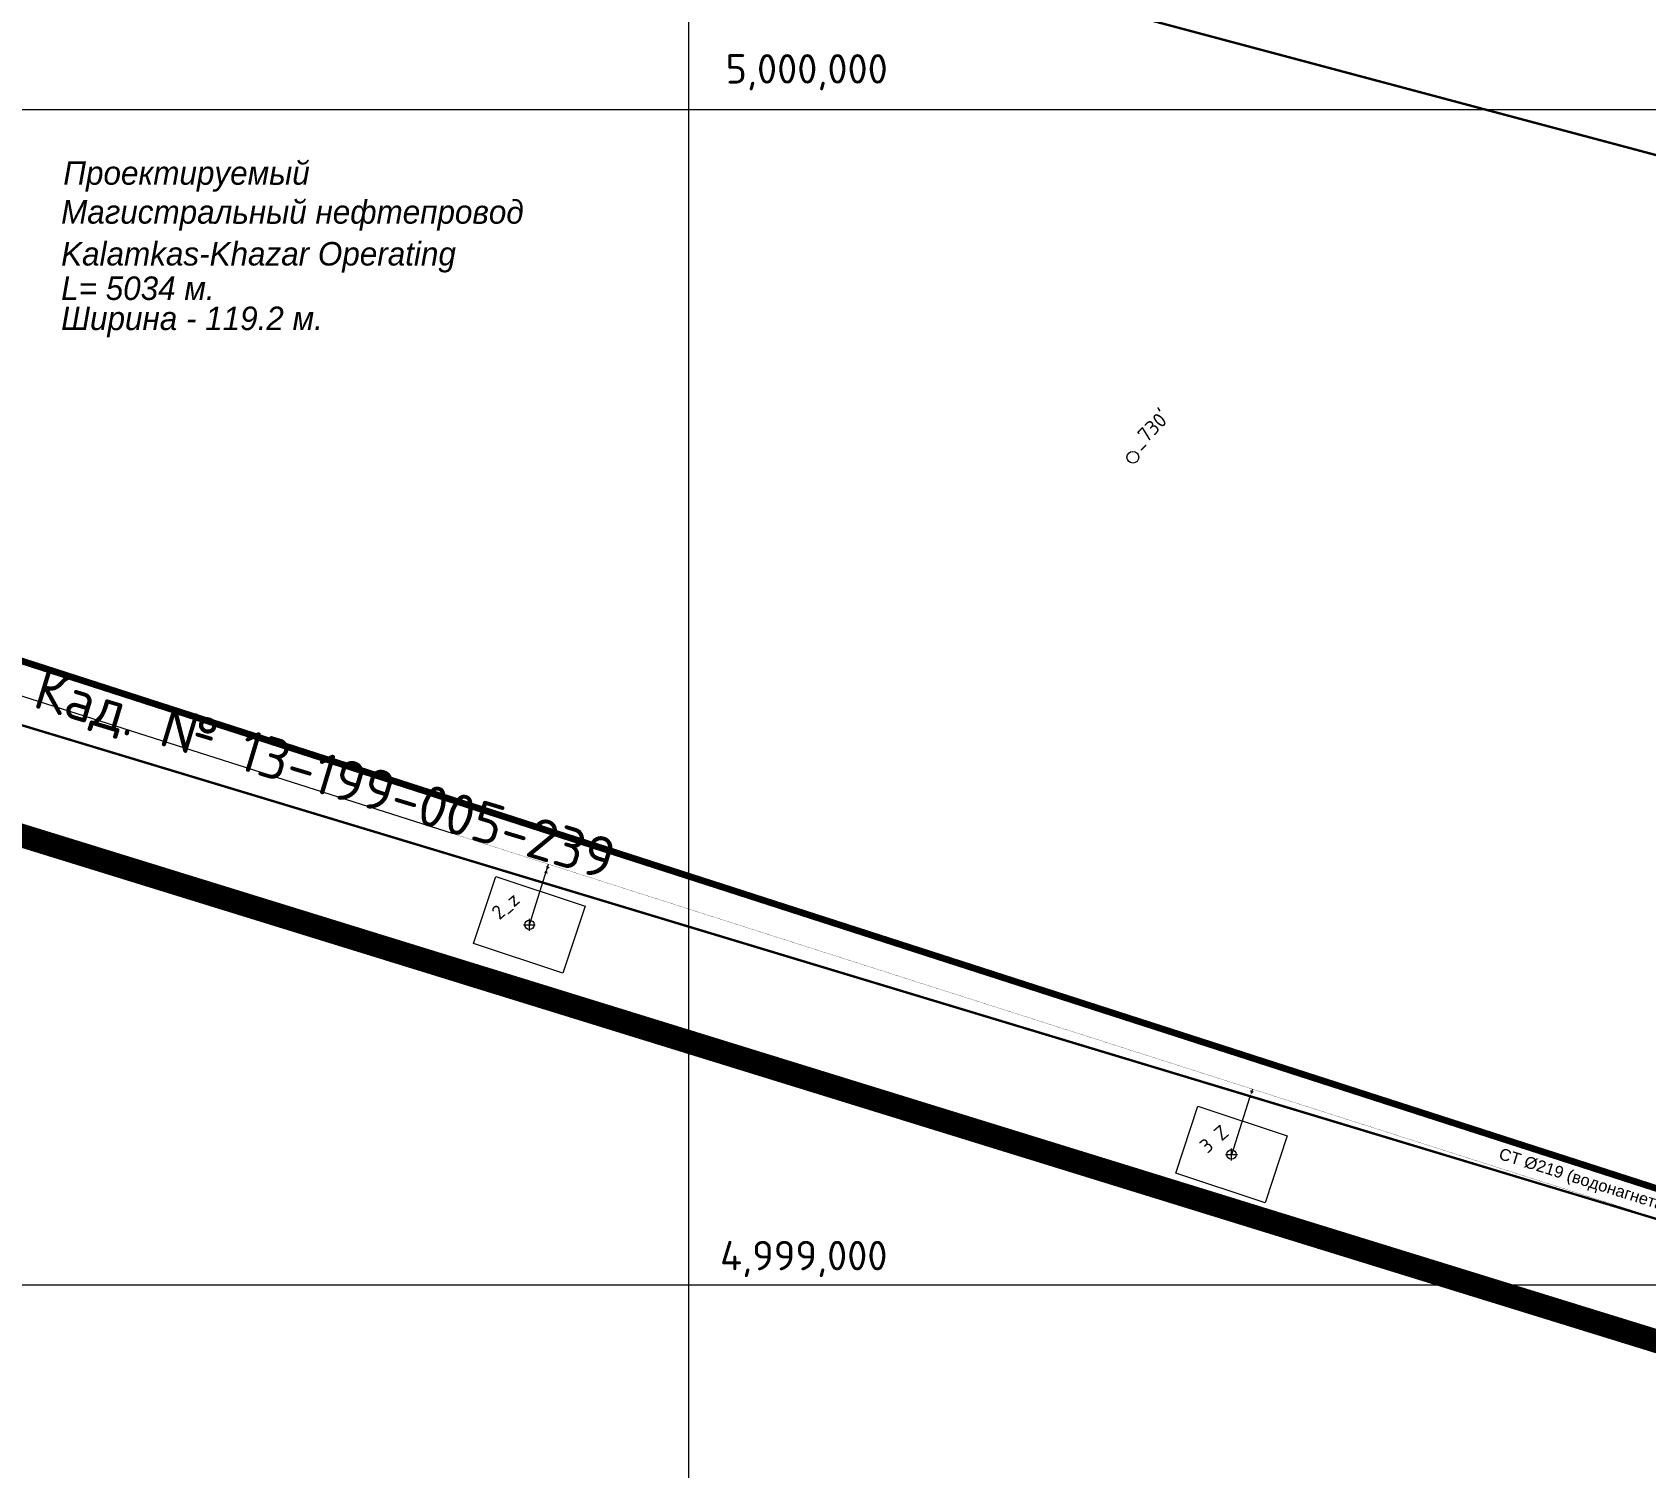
# Model space of a CAD drawing. Header units: millimetres. Extents: x 519 to 9564855, y -810 to 5021775.
# Drawn here: x 9522441 to 9523814, y 4998844 to 5000066 of the extents above; entities that cross this region are included whole.
import ezdxf
from ezdxf.enums import TextEntityAlignment as Align

# ---------------------------------------------------------------- set-up
doc = ezdxf.new("R2010")
doc.units = ezdxf.units.MM
doc.header["$LTSCALE"] = 2
doc.header["$MEASUREMENT"] = 0
doc.header["$PDMODE"] = 2
doc.header["$PDSIZE"] = 5
for name, pattern in [('DASHED', [0.75, 0.5, -0.25]), ('DASHED2', [9.525, 6.35, -3.175]), ('HIDDEN2', [4.7625, 3.175, -1.5875])]:
    doc.linetypes.add(name, pattern=pattern)
for name, color, linetype, lineweight in [('200 скв. на 2010 год', 61, 'Continuous', 0), ('Land lease as of 24.06.2004', 47, 'HIDDEN2', 70), ('Скважины на 2026', 222, 'Continuous', 50)]:
    doc.layers.add(name, color=color, linetype=linetype, lineweight=lineweight)
for name, color, linetype in [('Existing roads', 41, 'Continuous'), ('GRID_PULKOVO', 7, 'Continuous'), ('OLD WELLS(dr.bfr2000)', 24, 'Continuous'), ('stage 7.frame', 7, 'Continuous'), ('водавод', 5, 'Continuous'), ('МГ-земельный участок', 7, 'Continuous'), ('Скважины 2019г.', 241, 'Continuous'), ('Скважины на 2020 год', 140, 'Continuous'), ('Скважины на 2021 год', 7, 'Continuous')]:
    doc.layers.add(name, color=color, linetype=linetype)
doc.styles.add('Arial', font='arial.ttf', dxfattribs={"height": 30})
doc.styles.add('Elect', font='isocpeur.ttf')
doc.styles.add('Line_GUGK', font='')
doc.styles.get('Line_GUGK').set_extended_font_data('Bm431', italic=True)

msp = doc.modelspace()

# ---------------------------------------------------------------- linework, layer by layer
at = {"color": 3, "linetype": 'Continuous', "lineweight": 0}
msp.add_line((9522864.5, 4999306.4), (9522880.92141, 4999357.91281), dxfattribs=at)
at = {"color": 5, "linetype": 'Continuous', "lineweight": 0}
for p, q in [((9523479.50397, 4999165.0352), (9523480.08414, 4999166.98925)), ((9523462.2, 4999110.9), (9523477.65859, 4999159.38212))]:
    msp.add_line(p, q, dxfattribs=at)
at = {"layer": 'Existing roads', "color": 8, "lineweight": 0, "const_width": 5.7, "flags": 128}
msp.add_lwpolyline([(9522280.27743, 4999579.97846), (9524393.61902, 4998898.22819)], dxfattribs=at)
at = {"layer": 'GRID_PULKOVO', "lineweight": 0}
for p, q in [((9523000, 5011000), (9523000, 4992000)), ((9519000, 5000000), (9533000, 5000000)), ((9519000, 4999000), (9533000, 4999000))]:
    msp.add_line(p, q, dxfattribs=at)
at = {"layer": 'Land lease as of 24.06.2004', "color": 34, "linetype": 'DASHED', "lineweight": 0, "ltscale": 50, "const_width": 20}
msp.add_lwpolyline([(9519654.3, 5003739.6), (9532971.6, 5004566.6), (9534671.1, 5001241.4), (9547648.8, 4998330.8), (9546800.6, 4994774.1), (9538599.5, 4994719.2), (9534700.1, 4995931.6), (9534118, 4994384.9), (9531927.8, 4994990.9), (9532139.5, 4996381.2), (9522290.1, 4999426.3), (9519885.3, 4999727), (9519654.3, 5003739.6)], dxfattribs=at)
at = {"layer": 'OLD WELLS(dr.bfr2000)', "lineweight": 0}
msp.add_circle((9523378.065, 4999704.217), 5, dxfattribs=at)
at = {"layer": 'водавод', "color": 3, "ltscale": 50, "const_width": 0.2}
msp.add_lwpolyline([(9527542.3561, 4997868.86109), (9522799.8, 4999383.82629)], dxfattribs=at)
at = {"layer": 'водавод', "color": 3, "lineweight": 0, "elevation": 0.04983}
msp.add_lwpolyline([(9522880.33445, 4999356.00977, 3.2, 0, 0), (9522879.41685, 4999353.19352, 0, 3.2, 0), (9522878.49853, 4999350.3751, 3.2, 3.2, 0)], format="xyseb", dxfattribs=at)
at = {"layer": 'водавод', "color": 7, "lineweight": 0}
msp.add_lwpolyline([(9523479.49451, 4999165.01679, 3.2, 0, 0), (9523478.57691, 4999162.20054, 0, 3.2, 0), (9523477.65859, 4999159.38212, 3.2, 3.2, 0)], format="xyseb", dxfattribs=at)
at = {"layer": 'водавод', "color": 143, "lineweight": 0, "true_color": 0x7aafdf}
msp.add_polyline3d([(9522799.8, 4999383.82629, 0.05924), (9522270.32771, 4999552.49378, -0.69452)], dxfattribs=at)
at = {"layer": 'МГ-земельный участок', "color": 34, "linetype": 'DASHED2', "lineweight": 25, "ltscale": 5, "const_width": 2}
msp.add_lwpolyline([(9522271, 4999525), (9527884, 4997830), (9530104, 4997995), (9529358.40073, 4998522.43877), (9528467.29836, 4998113.15535), (9526935, 4999132), (9522496, 5000315), (9522167.80801, 4999999.48247)], close=True, dxfattribs=at)
at = {"layer": 'Скважины 2019г.', "color": 0, "linetype": 'ByBlock', "lineweight": 0}
msp.add_lwpolyline([(9522817.08202, 4999290.47759), (9522835.93745, 4999347.46299), (9522911.91798, 4999322.32241), (9522893.06255, 4999265.33701), (9522817.08202, 4999290.47759)], dxfattribs=at)
msp.add_circle((9522864.5, 4999306.4), 4, dxfattribs=at)
at = {"layer": 'Скважины на 2020 год', "color": 0, "lineweight": 0, "ltscale": 50}
msp.add_lwpolyline([(9523414.58202, 4999095.07759), (9523433.43745, 4999152.06299), (9523509.41798, 4999126.92241), (9523490.56255, 4999069.93701), (9523414.58202, 4999095.07759)], dxfattribs=at)
at = {"layer": 'Скважины на 2020 год', "color": 0, "linetype": 'ByBlock', "lineweight": 0}
msp.add_point((9522864.5, 4999306.4), dxfattribs=at)
at = {"layer": 'Скважины на 2021 год', "lineweight": 0, "ltscale": 50}
msp.add_circle((9523462, 4999111), 4.0951, dxfattribs=at)
msp.add_point((9523462, 4999111), dxfattribs=at)

# ---------------------------------------------------------------- texts
at = {"layer": '200 скв. на 2010 год', "color": 34, "lineweight": 0, "style": 'Elect'}
msp.add_text('Кад. № 13-199-005-239', height=35, rotation=343.19701457, dxfattribs=at).set_placement((9522690.65088, 4999434.83588), align=Align.MIDDLE_CENTER)
at = {"layer": 'GRID_PULKOVO', "lineweight": 0, "style": 'Elect'}
for s, p in [('5,000,000 ', (9523031.46558, 5000022.14582)), ('4,999,000', (9523026.73349, 4999012.47738))]:
    msp.add_text(s, height=25, rotation=0.00000003, dxfattribs=at).set_placement(p)
at = {"layer": 'OLD WELLS(dr.bfr2000)', "lineweight": 0, "style": 'Elect'}
msp.add_text(" _730'", height=12.5, rotation=44.99999992, dxfattribs=at).set_placement((9523378.065, 4999704.217))
at = {"layer": 'stage 7.frame', "color": 5, "lineweight": 0, "style": 'Arial'}
msp.add_text('СТ %%C219 (водонагнетательная)', height=10, rotation=342.53985168, dxfattribs=at).set_placement((9523688.68455, 4999107.36031, 0.00875))
at = {"layer": 'Скважины 2019г.', "color": 0, "linetype": 'ByBlock', "lineweight": 0, "style": 'Elect'}
msp.add_text('2_z', height=12, rotation=41, dxfattribs=at).set_placement((9522838.90325, 4999310.03861))
at = {"layer": 'Скважины на 2021 год', "lineweight": 0, "style": 'Elect'}
msp.add_text('3 Z', height=12, rotation=41, dxfattribs=at).set_placement((9523441.40458, 4999111.27407))
at = {"layer": 'Скважины на 2026', "color": 159, "lineweight": 5, "true_color": 0x22346e, "style": 'Line_GUGK'}
for s, p in [('Проектируемый ', (9522467.83311, 4999936.0524)), ('Магистральный нефтепровод', (9522466.03486, 4999902.91133)), ('Kalamkas-Khazar Operating', (9522466.03486, 4999867.30942)), ('L= 5034 м.', (9522466.03486, 4999837.98281)), ('Ширина - 119.2 м.', (9522466.03486, 4999812.36751))]:
    msp.add_text(s, height=20, dxfattribs=at).set_placement(p)

doc.saveas('drawing.dxf')
